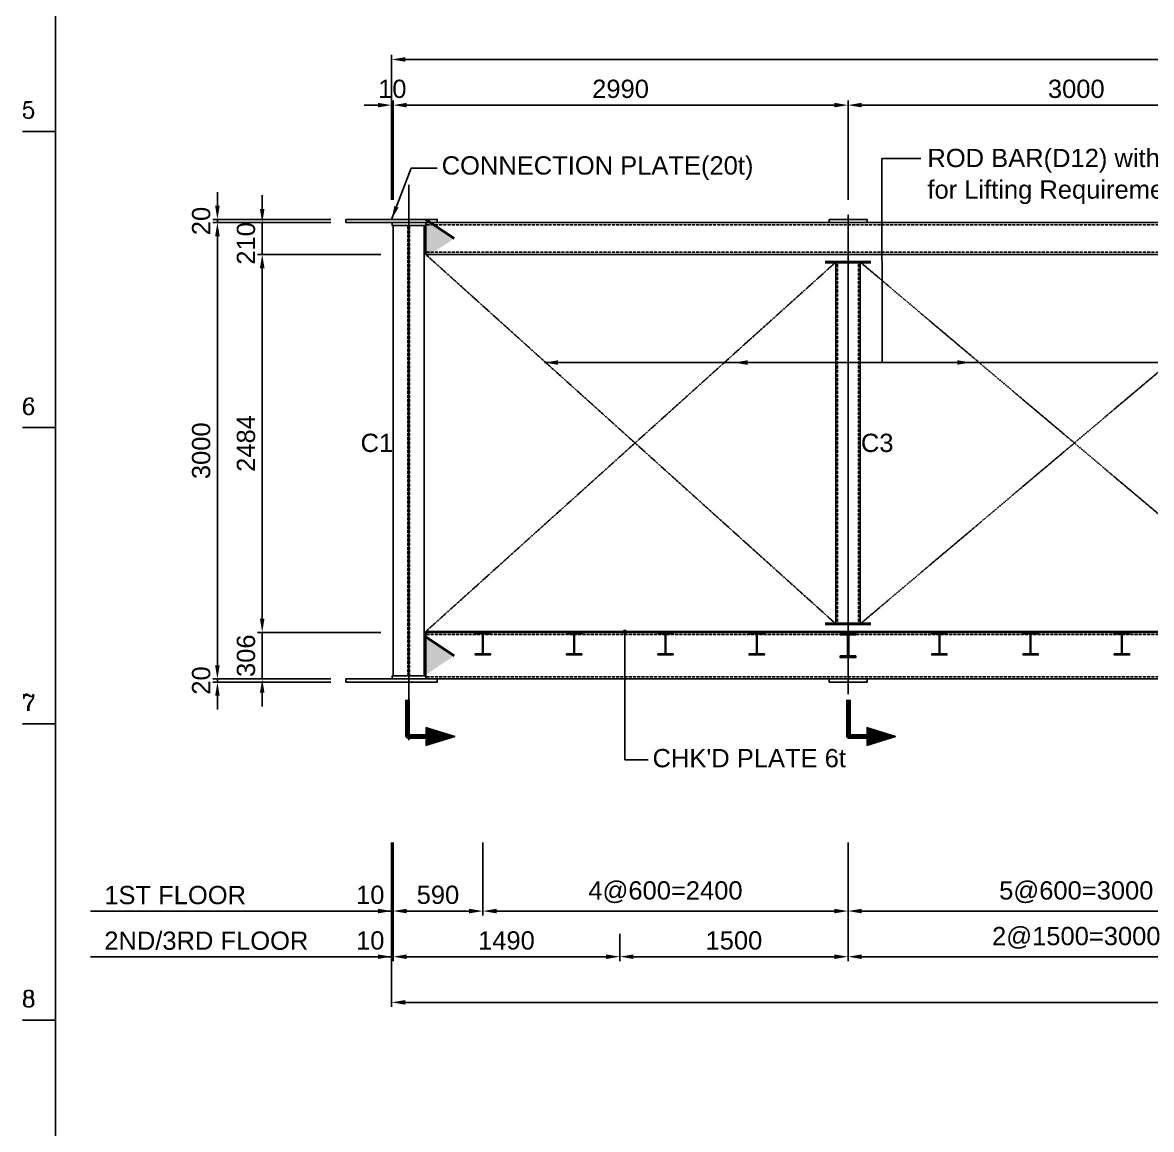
# Model space of a CAD drawing. Header units: millimetres. Extents: x 415966 to 487306, y -108951 to -17325.
# Drawn here: x 416496 to 423915, y -34146 to -26872 of the extents above; entities that cross this region are included whole.
import ezdxf
from ezdxf.enums import TextEntityAlignment as Align

# ---------------------------------------------------------------- set-up
doc = ezdxf.new("R2010")
doc.units = ezdxf.units.MM
doc.header["$LTSCALE"] = 2
for name, pattern in [('CENTER', [2, 1.25, -0.25, 0.25, -0.25]), ('CENTER2', [28.575, 19.05, -3.175, 3.175, -3.175]), ('HIDDEN', [0.375, 0.25, -0.125])]:
    doc.linetypes.add(name, pattern=pattern)
doc.layers.get('Defpoints').update_dxf_attribs({"color": 250})
for name, color, linetype in [('#20_GR', 3, 'Continuous'), ('C_BLOCK', 7, 'Continuous'), ('C_CEN', 1, 'CENTER'), ('C_DIM', 7, 'Continuous'), ('C_GIRDER', 2, 'Continuous'), ('C_TEXT_01', 2, 'Continuous'), ('DIM-SCALE', 7, 'Continuous'), ('TAN-TIT', 30, 'Continuous')]:
    doc.layers.add(name, color=color, linetype=linetype)
doc.layers.add('C_STEEL', color=2, linetype='Continuous', lineweight=30)
doc.styles.add('Arial', font='arial.ttf')
doc.styles.add('COM', font='COMPLEX', dxfattribs={"height": 5})
doc.dimstyles.new('일반도면_0020', dxfattribs={"dimtxt": 80, "dimasz": 60, "dimexe": 20, "dimexo": 100, "dimgap": 30, "dimtad": 1, "dimdec": 0, "dimzin": 0, "dimdsep": 46, "dimtxsty": 'Arial', "dimcen": -100, "dimclrd": 7, "dimclre": 7, "dimclrt": 2, "dimadec": 8, "dimazin": 0, "dimtfac": 1, "dimtdec": 0, "dimtix": 1, "dimtmove": 2, "dimatfit": 3, "dimfxl": 1, "dimtolj": 1, "dimtzin": 0, "dimarcsym": 0})
doc.dimstyles.new('일반도면_0030', dxfattribs={"dimtxt": 120, "dimasz": 90, "dimexe": 30, "dimexo": 150, "dimgap": 45, "dimtad": 1, "dimdec": 0, "dimzin": 0, "dimdsep": 46, "dimtxsty": 'Arial', "dimcen": -150, "dimclrd": 7, "dimclre": 7, "dimclrt": 2, "dimadec": 8, "dimazin": 0, "dimtfac": 1, "dimtdec": 0, "dimtix": 1, "dimtmove": 2, "dimatfit": 3, "dimfxl": 1, "dimtolj": 1, "dimtzin": 0, "dimarcsym": 0})

# ---------------------------------------------------------------- blocks, each defined once
blk = doc.blocks.new('BORDER')
at = {"layer": 'TAN-TIT'}
for p, q in [((497.7, 16468), (497.7, 352)), ((497.7, 9978.7), (353.4, 9978.7)), ((497.7, 8680.8), (353.4, 8680.8)), ((497.7, 7383), (353.4, 7383)), ((497.7, 6085.1), (353.4, 6085.1))]:
    blk.add_line(p, q, dxfattribs=at)
at = {"layer": 'TAN-TIT', "style": 'COM'}
for s, p in [('5', (411.1, 10036.4)), ('6', (411.1, 8738.5)), ('7', (411.1, 7440.6)), ('8', (411.1, 6142.8))]:
    blk.add_text(s, height=72.1, dxfattribs=at).set_placement(p, align=Align.RIGHT)
blk = doc.blocks.new('*D51')
at = {"layer": 'C_DIM', "color": 7, "lineweight": -2, "transparency": 16777216}
for p, q in [((418921, -28035.7), (418921, -27084.1)), ((419011, -27114.1), (433831, -27114.1)), ((433921, -28035.7), (433921, -27084.1))]:
    blk.add_line(p, q, dxfattribs=at)
at = {"layer": 'C_DIM', "color": 7, "transparency": 16777216}
for points in [[(419011, -27099.1), (419011, -27129.1), (418921, -27114.1)], [(433831, -27099.1), (433831, -27129.1), (433921, -27114.1)]]:
    blk.add_solid(points, dxfattribs=at)
at = {"layer": 'Defpoints', "color": 0, "transparency": 16777216}
for p in [(433921, -27114.1), (418921, -28185.7), (433921, -28185.7)]:
    blk.add_point(p, dxfattribs=at)
at = {"layer": 'C_DIM', "color": 2, "transparency": 16777216, "insert": (426421, -27007.8), "char_height": 120, "attachment_point": 5, "style": 'Arial'}
blk.add_mtext('\\A1;15000', dxfattribs=at)
blk = doc.blocks.new('*D52')
at = {"layer": 'C_DIM', "color": 7, "lineweight": -2, "transparency": 16777216}
for p, q in [((418521, -28185.7), (417746.5, -28185.7)), ((417776.5, -28275.7), (417776.5, -31095.7)), ((418521, -31185.7), (417746.5, -31185.7))]:
    blk.add_line(p, q, dxfattribs=at)
at = {"layer": 'C_DIM', "color": 7, "transparency": 16777216}
for points in [[(417761.5, -28275.7), (417791.5, -28275.7), (417776.5, -28185.7)], [(417761.5, -31095.7), (417791.5, -31095.7), (417776.5, -31185.7)]]:
    blk.add_solid(points, dxfattribs=at)
at = {"layer": 'Defpoints', "color": 0, "transparency": 16777216}
for p in [(418671, -28185.7), (417776.5, -31185.7), (418671, -31185.7)]:
    blk.add_point(p, dxfattribs=at)
at = {"layer": 'C_DIM', "color": 2, "transparency": 16777216, "insert": (417670.2, -29685.7), "char_height": 120, "attachment_point": 5, "rotation": 90, "style": 'Arial'}
blk.add_mtext('\\A1;3000', dxfattribs=at)
blk = doc.blocks.new('*D54')
at = {"layer": 'C_DIM', "color": 7, "lineweight": -2, "transparency": 16777216}
for p, q in [((418931, -28035.7), (418931, -27384.1)), ((419021, -27414.1), (421831, -27414.1)), ((421921, -28035.7), (421921, -27384.1))]:
    blk.add_line(p, q, dxfattribs=at)
at = {"layer": 'C_DIM', "color": 7, "transparency": 16777216}
for points in [[(419021, -27399.1), (419021, -27429.1), (418931, -27414.1)], [(421831, -27399.1), (421831, -27429.1), (421921, -27414.1)]]:
    blk.add_solid(points, dxfattribs=at)
at = {"layer": 'Defpoints', "color": 0, "transparency": 16777216}
for p in [(421921, -27414.1), (418931, -28185.7), (421921, -28185.7)]:
    blk.add_point(p, dxfattribs=at)
at = {"layer": 'C_DIM', "color": 2, "transparency": 16777216, "insert": (420426, -27307.8), "char_height": 120, "attachment_point": 5, "style": 'Arial'}
blk.add_mtext('\\A1;2990', dxfattribs=at)
blk = doc.blocks.new('*D55')
at = {"layer": 'C_DIM', "color": 7, "lineweight": -2, "transparency": 16777216}
for p, q in [((417776.5, -28075.7), (417776.5, -27985.7)), ((418521, -28165.7), (417746.5, -28165.7)), ((418521, -28185.7), (417746.5, -28185.7)), ((417776.5, -28165.7), (417776.5, -28185.7)), ((417776.5, -28275.7), (417776.5, -28365.7))]:
    blk.add_line(p, q, dxfattribs=at)
at = {"layer": 'C_DIM', "color": 7, "transparency": 16777216}
for points in [[(417761.5, -28075.7), (417791.5, -28075.7), (417776.5, -28165.7)], [(417761.5, -28275.7), (417791.5, -28275.7), (417776.5, -28185.7)]]:
    blk.add_solid(points, dxfattribs=at)
at = {"layer": 'Defpoints', "color": 0, "transparency": 16777216}
for p in [(417776.5, -28185.7), (418671, -28165.7), (418671, -28185.7)]:
    blk.add_point(p, dxfattribs=at)
at = {"layer": 'C_DIM', "color": 2, "transparency": 16777216, "insert": (417670.2, -28175.7), "char_height": 120, "attachment_point": 5, "rotation": 90, "style": 'Arial'}
blk.add_mtext('\\A1;20', dxfattribs=at)
blk = doc.blocks.new('MS')
at = {"layer": 'C_BLOCK', "color": 1, "linetype": 'Continuous', "lineweight": 13}
for p, q in [((-8.67, 3.56), (-7, 8.89)), ((-8.58, 3.62), (-7, 8.68)), ((-7, 8.89), (-5.33, 3.56)), ((-7, 8.68), (-5.42, 3.62)), ((-8.5, 3.69), (-7, 8.47)), ((-8.41, 3.75), (-7, 8.26)), ((-8.33, 3.81), (-7, 8.06)), ((-8.24, 3.87), (-7, 7.85)), ((-8.16, 3.94), (-7, 7.64)), ((-8.07, 4), (-7, 7.43)), ((-7.99, 4.06), (-7, 7.22)), ((-7.9, 4.12), (-7, 7.01)), ((-7.82, 4.19), (-7, 6.8)), ((-7.73, 4.25), (-7, 6.59)), ((-7, 8.47), (-5.5, 3.69)), ((-7, 8.26), (-5.59, 3.75)), ((-7, 8.06), (-5.67, 3.81)), ((-7, 7.85), (-5.76, 3.87)), ((-7, 7.64), (-5.84, 3.94)), ((-7, 7.43), (-5.93, 4)), ((-7, 7.22), (-6.01, 4.06)), ((-7, 7.01), (-6.1, 4.12)), ((-7, 6.8), (-6.18, 4.19)), ((-7, 6.59), (-6.27, 4.25)), ((-7.65, 4.31), (-7, 6.39)), ((-7.56, 4.37), (-7, 6.18)), ((-6.44, 4.37), (-7.56, 4.37)), ((-7.48, 4.43), (-7, 5.97)), ((-6.52, 4.43), (-7.48, 4.43)), ((-7.39, 4.5), (-7, 5.76)), ((-6.61, 4.5), (-7.39, 4.5)), ((-7.31, 4.56), (-7, 5.55)), ((-6.69, 4.56), (-7.31, 4.56)), ((-7.22, 4.62), (-7, 5.34)), ((-6.78, 4.62), (-7.22, 4.62)), ((-7.14, 4.68), (-7, 5.13)), ((-6.86, 4.68), (-7.14, 4.68)), ((-7.06, 4.75), (-7, 4.92)), ((-6.94, 4.75), (-7.06, 4.75)), ((-7, 6.39), (-6.35, 4.31)), ((-7, 6.18), (-6.44, 4.37)), ((-7, 5.97), (-6.52, 4.43)), ((-7, 5.76), (-6.61, 4.5)), ((-7, 5.55), (-6.69, 4.56)), ((-7, 5.34), (-6.78, 4.62)), ((-7, 5.13), (-6.86, 4.68)), ((-7, 4.92), (-6.94, 4.75)), ((-5.33, 3.56), (-8.67, 3.56)), ((-5.42, 3.62), (-8.58, 3.62)), ((-5.5, 3.69), (-8.5, 3.69)), ((-5.59, 3.75), (-8.41, 3.75)), ((-5.67, 3.81), (-8.33, 3.81)), ((-5.76, 3.87), (-8.24, 3.87)), ((-5.84, 3.94), (-8.16, 3.94)), ((-5.93, 4), (-8.07, 4)), ((-6.01, 4.06), (-7.99, 4.06)), ((-6.1, 4.12), (-7.9, 4.12)), ((-6.18, 4.19), (-7.82, 4.19)), ((-6.27, 4.25), (-7.73, 4.25)), ((-6.35, 4.31), (-7.65, 4.31))]:
    blk.add_line(p, q, dxfattribs=at)
at = {"layer": 'C_BLOCK', "color": 3, "linetype": 'Continuous', "lineweight": 70, "flags": 128}
blk.add_lwpolyline([(-7, 3.5), (-7, 0), (0, 0)], dxfattribs=at)
at = {"layer": 'C_BLOCK', "color": 1, "linetype": 'Continuous', "lineweight": 13}
blk.add_3dface([(-8.75, 3.5), (-7, 9.1), (-5.25, 3.5)], dxfattribs=at)
blk = doc.blocks.new('*D44')
at = {"layer": 'C_DIM', "color": 7, "lineweight": -2, "transparency": 16777216}
for p, q in [((421921, -28035.7), (421921, -27384.1)), ((422011, -27414.1), (424831, -27414.1)), ((424921, -28035.7), (424921, -27384.1))]:
    blk.add_line(p, q, dxfattribs=at)
at = {"layer": 'C_DIM', "color": 7, "transparency": 16777216}
for points in [[(422011, -27399.1), (422011, -27429.1), (421921, -27414.1)], [(424831, -27399.1), (424831, -27429.1), (424921, -27414.1)]]:
    blk.add_solid(points, dxfattribs=at)
at = {"layer": 'Defpoints', "color": 0, "transparency": 16777216}
for p in [(424921, -27414.1), (421921, -28185.7), (424921, -28185.7)]:
    blk.add_point(p, dxfattribs=at)
at = {"layer": 'C_DIM', "color": 2, "transparency": 16777216, "insert": (423421, -27307.8), "char_height": 120, "attachment_point": 5, "style": 'Arial'}
blk.add_mtext('\\A1;3000', dxfattribs=at)
blk = doc.blocks.new('*D42')
at = {"layer": 'C_DIM', "color": 7, "lineweight": -2, "transparency": 16777216}
for p, q in [((417776.5, -31095.7), (417776.5, -31005.7)), ((418521, -31185.7), (417746.5, -31185.7)), ((418521, -31205.7), (417746.5, -31205.7)), ((417776.5, -31205.7), (417776.5, -31185.7)), ((417776.5, -31295.7), (417776.5, -31385.7))]:
    blk.add_line(p, q, dxfattribs=at)
at = {"layer": 'C_DIM', "color": 7, "transparency": 16777216}
for points in [[(417761.5, -31095.7), (417791.5, -31095.7), (417776.5, -31185.7)], [(417761.5, -31295.7), (417791.5, -31295.7), (417776.5, -31205.7)]]:
    blk.add_solid(points, dxfattribs=at)
at = {"layer": 'Defpoints', "color": 0, "transparency": 16777216}
for p in [(417776.5, -31185.7), (418671, -31185.7), (418671, -31205.7)]:
    blk.add_point(p, dxfattribs=at)
at = {"layer": 'C_DIM', "color": 2, "transparency": 16777216, "insert": (417670.2, -31195.7), "char_height": 120, "attachment_point": 5, "rotation": 90, "style": 'Arial'}
blk.add_mtext('\\A1;20', dxfattribs=at)
blk = doc.blocks.new('*D74')
at = {"layer": 'C_DIM', "color": 7, "lineweight": -2, "transparency": 16777216}
for p, q in [((418071, -28095.7), (418071, -28005.7)), ((418521, -28185.7), (418041, -28185.7)), ((418071, -28185.7), (418071, -28395.7)), ((418851.6, -28395.7), (418041, -28395.7)), ((418071, -28485.7), (418071, -28575.7))]:
    blk.add_line(p, q, dxfattribs=at)
at = {"layer": 'C_DIM', "color": 7, "transparency": 16777216}
for points in [[(418056, -28095.7), (418086, -28095.7), (418071, -28185.7)], [(418056, -28485.7), (418086, -28485.7), (418071, -28395.7)]]:
    blk.add_solid(points, dxfattribs=at)
at = {"layer": 'Defpoints', "color": 0, "transparency": 16777216}
for p in [(418671, -28185.7), (418071, -28395.7), (419001.6, -28395.7)]:
    blk.add_point(p, dxfattribs=at)
at = {"layer": 'C_DIM', "color": 2, "transparency": 16777216, "insert": (417964.8, -28323.2), "char_height": 120, "attachment_point": 5, "rotation": 90, "style": 'Arial'}
blk.add_mtext('\\A1;210', dxfattribs=at)
blk = doc.blocks.new('*D75')
at = {"layer": 'C_DIM', "color": 7, "lineweight": -2, "transparency": 16777216}
for p, q in [((418851.6, -28395.7), (418041, -28395.7)), ((418071, -28485.7), (418071, -30789.7)), ((418851.6, -30879.7), (418041, -30879.7))]:
    blk.add_line(p, q, dxfattribs=at)
at = {"layer": 'C_DIM', "color": 7, "transparency": 16777216}
for points in [[(418056, -28485.7), (418086, -28485.7), (418071, -28395.7)], [(418056, -30789.7), (418086, -30789.7), (418071, -30879.7)]]:
    blk.add_solid(points, dxfattribs=at)
at = {"layer": 'Defpoints', "color": 0, "transparency": 16777216}
for p in [(419001.6, -28395.7), (418071, -30879.7), (419001.6, -30879.7)]:
    blk.add_point(p, dxfattribs=at)
at = {"layer": 'C_DIM', "color": 2, "transparency": 16777216, "insert": (417964.8, -29637.7), "char_height": 120, "attachment_point": 5, "rotation": 90, "style": 'Arial'}
blk.add_mtext('\\A1;2484', dxfattribs=at)
blk = doc.blocks.new('*D76')
at = {"layer": 'C_DIM', "color": 7, "lineweight": -2, "transparency": 16777216}
for p, q in [((418071, -30789.7), (418071, -30699.7)), ((418851.6, -30879.7), (418041, -30879.7)), ((418071, -30879.7), (418071, -31185.7)), ((418521, -31185.7), (418041, -31185.7)), ((418071, -31275.7), (418071, -31365.7))]:
    blk.add_line(p, q, dxfattribs=at)
at = {"layer": 'C_DIM', "color": 7, "transparency": 16777216}
for points in [[(418056, -30789.7), (418086, -30789.7), (418071, -30879.7)], [(418056, -31275.7), (418086, -31275.7), (418071, -31185.7)]]:
    blk.add_solid(points, dxfattribs=at)
at = {"layer": 'Defpoints', "color": 0, "transparency": 16777216}
for p in [(419001.6, -30879.7), (418071, -31185.7), (418671, -31185.7)]:
    blk.add_point(p, dxfattribs=at)
at = {"layer": 'C_DIM', "color": 2, "transparency": 16777216, "insert": (417964.7, -31032.7), "char_height": 120, "attachment_point": 5, "rotation": 90, "style": 'Arial'}
blk.add_mtext('\\A1;306', dxfattribs=at)
blk = doc.blocks.new('*D77')
at = {"layer": 'C_DIM', "color": 7, "lineweight": -2, "transparency": 16777216}
for p, q in [((418831, -27414.1), (418741, -27414.1)), ((418921, -28035.7), (418921, -27384.1)), ((418931, -27414.1), (418921, -27414.1)), ((418931, -28035.7), (418931, -27384.1)), ((419021, -27414.1), (419111, -27414.1))]:
    blk.add_line(p, q, dxfattribs=at)
at = {"layer": 'C_DIM', "color": 7, "transparency": 16777216}
for points in [[(418831, -27399.1), (418831, -27429.1), (418921, -27414.1)], [(419021, -27399.1), (419021, -27429.1), (418931, -27414.1)]]:
    blk.add_solid(points, dxfattribs=at)
at = {"layer": 'Defpoints', "color": 0, "transparency": 16777216}
for p in [(418921, -27414.1), (418921, -28185.7), (418931, -28185.7)]:
    blk.add_point(p, dxfattribs=at)
at = {"layer": 'C_DIM', "color": 2, "transparency": 16777216, "insert": (418926, -27307.8), "char_height": 120, "attachment_point": 5, "style": 'Arial'}
blk.add_mtext('\\A1;10', dxfattribs=at)
blk = doc.blocks.new('*D465')
at = {"layer": 'C_DIM', "color": 7, "lineweight": -2, "transparency": 16777216}
for p, q in [((418921, -32260.9), (418921, -33340.9)), ((433921, -32260.9), (433921, -33340.9)), ((419011, -33310.9), (433831, -33310.9))]:
    blk.add_line(p, q, dxfattribs=at)
at = {"layer": 'C_DIM', "color": 7, "transparency": 16777216}
for points in [[(419011, -33295.9), (419011, -33325.9), (418921, -33310.9)], [(433831, -33295.9), (433831, -33325.9), (433921, -33310.9)]]:
    blk.add_solid(points, dxfattribs=at)
at = {"layer": 'Defpoints', "color": 0, "transparency": 16777216}
for p in [(418921, -32110.9), (433921, -32110.9), (433921, -33310.9)]:
    blk.add_point(p, dxfattribs=at)
at = {"layer": 'C_DIM', "color": 2, "transparency": 16777216, "insert": (426421, -33204.7), "char_height": 120, "attachment_point": 5, "style": 'Arial'}
blk.add_mtext('\\A1;15000', dxfattribs=at)
blk = doc.blocks.new('*D469')
at = {"layer": 'C_DIM', "color": 7, "lineweight": -2, "transparency": 16777216}
for p, q in [((418921, -32260.9), (418921, -32740.9)), ((418931, -32260.9), (418931, -32740.9)), ((418831, -32710.9), (418741, -32710.9)), ((418931, -32710.9), (418921, -32710.9)), ((419021, -32710.9), (419111, -32710.9))]:
    blk.add_line(p, q, dxfattribs=at)
at = {"layer": 'C_DIM', "color": 7, "transparency": 16777216}
for points in [[(418831, -32695.9), (418831, -32725.9), (418921, -32710.9)], [(419021, -32695.9), (419021, -32725.9), (418931, -32710.9)]]:
    blk.add_solid(points, dxfattribs=at)
at = {"layer": 'Defpoints', "color": 0, "transparency": 16777216}
for p in [(418921, -32110.9), (418931, -32110.9), (418921, -32710.9)]:
    blk.add_point(p, dxfattribs=at)
at = {"layer": 'C_DIM', "color": 2, "transparency": 16777216, "insert": (418780.9, -32604.7), "char_height": 120, "attachment_point": 5, "style": 'Arial'}
blk.add_mtext('\\A1;10', dxfattribs=at)
blk = doc.blocks.new('*D472')
at = {"layer": 'C_DIM', "color": 7, "lineweight": -2, "transparency": 16777216}
for p, q in [((419521, -32260.9), (419521, -32740.9)), ((421921, -32260.9), (421921, -32740.9)), ((419611, -32710.9), (421831, -32710.9))]:
    blk.add_line(p, q, dxfattribs=at)
at = {"layer": 'C_DIM', "color": 7, "transparency": 16777216}
for points in [[(419611, -32695.9), (419611, -32725.9), (419521, -32710.9)], [(421831, -32695.9), (421831, -32725.9), (421921, -32710.9)]]:
    blk.add_solid(points, dxfattribs=at)
at = {"layer": 'Defpoints', "color": 0, "transparency": 16777216}
for p in [(419521, -32110.9), (421921, -32110.9), (421921, -32710.9)]:
    blk.add_point(p, dxfattribs=at)
at = {"layer": 'C_DIM', "color": 2, "transparency": 16777216, "insert": (420721, -32587.2), "char_height": 120, "attachment_point": 5, "style": 'Arial'}
blk.add_mtext('\\A1;4@600=2400', dxfattribs=at)
blk = doc.blocks.new('*D473')
at = {"layer": 'C_DIM', "color": 7, "lineweight": -2, "transparency": 16777216}
for p, q in [((421921, -32260.9), (421921, -32740.9)), ((424921, -32260.9), (424921, -32740.9)), ((422011, -32710.9), (424831, -32710.9))]:
    blk.add_line(p, q, dxfattribs=at)
at = {"layer": 'C_DIM', "color": 7, "transparency": 16777216}
for points in [[(422011, -32695.9), (422011, -32725.9), (421921, -32710.9)], [(424831, -32695.9), (424831, -32725.9), (424921, -32710.9)]]:
    blk.add_solid(points, dxfattribs=at)
at = {"layer": 'Defpoints', "color": 0, "transparency": 16777216}
for p in [(421921, -32110.9), (424921, -32110.9), (424921, -32710.9)]:
    blk.add_point(p, dxfattribs=at)
at = {"layer": 'C_DIM', "color": 2, "transparency": 16777216, "insert": (423421, -32587.2), "char_height": 120, "attachment_point": 5, "style": 'Arial'}
blk.add_mtext('\\A1;5@600=3000', dxfattribs=at)
blk = doc.blocks.new('*D475')
at = {"layer": 'C_DIM', "color": 7, "lineweight": -2, "transparency": 16777216}
for p, q in [((418931, -32260.9), (418931, -32740.9)), ((419521, -32260.9), (419521, -32740.9)), ((419431, -32710.9), (419021, -32710.9))]:
    blk.add_line(p, q, dxfattribs=at)
at = {"layer": 'C_DIM', "color": 7, "transparency": 16777216}
for points in [[(419021, -32695.9), (419021, -32725.9), (418931, -32710.9)], [(419431, -32695.9), (419431, -32725.9), (419521, -32710.9)]]:
    blk.add_solid(points, dxfattribs=at)
at = {"layer": 'Defpoints', "color": 0, "transparency": 16777216}
for p in [(418931, -32110.9), (419521, -32110.9), (418931, -32710.9)]:
    blk.add_point(p, dxfattribs=at)
at = {"layer": 'C_DIM', "color": 2, "transparency": 16777216, "insert": (419226, -32604.7), "char_height": 120, "attachment_point": 5, "style": 'Arial'}
blk.add_mtext('\\A1;590', dxfattribs=at)
blk = doc.blocks.new('*D476')
at = {"layer": 'C_DIM', "color": 7, "lineweight": -2, "transparency": 16777216}
for p, q in [((418921, -32560.9), (418921, -33040.9)), ((418931, -32560.9), (418931, -33040.9)), ((418831, -33010.9), (418741, -33010.9)), ((418931, -33010.9), (418921, -33010.9)), ((419021, -33010.9), (419111, -33010.9))]:
    blk.add_line(p, q, dxfattribs=at)
at = {"layer": 'C_DIM', "color": 7, "transparency": 16777216}
for points in [[(418831, -32995.9), (418831, -33025.9), (418921, -33010.9)], [(419021, -32995.9), (419021, -33025.9), (418931, -33010.9)]]:
    blk.add_solid(points, dxfattribs=at)
at = {"layer": 'Defpoints', "color": 0, "transparency": 16777216}
for p in [(418921, -32410.9), (418931, -32410.9), (418921, -33010.9)]:
    blk.add_point(p, dxfattribs=at)
at = {"layer": 'C_DIM', "color": 2, "transparency": 16777216, "insert": (418780.9, -32904.7), "char_height": 120, "attachment_point": 5, "style": 'Arial'}
blk.add_mtext('\\A1;10', dxfattribs=at)
blk = doc.blocks.new('*D462')
at = {"layer": 'C_DIM', "color": 7, "lineweight": -2, "transparency": 16777216}
for p, q in [((421921, -32560.9), (421921, -33040.9)), ((424921, -32560.9), (424921, -33040.9)), ((424831, -33010.9), (422011, -33010.9))]:
    blk.add_line(p, q, dxfattribs=at)
at = {"layer": 'C_DIM', "color": 7, "transparency": 16777216}
for points in [[(422011, -32995.9), (422011, -33025.9), (421921, -33010.9)], [(424831, -32995.9), (424831, -33025.9), (424921, -33010.9)]]:
    blk.add_solid(points, dxfattribs=at)
at = {"layer": 'Defpoints', "color": 0, "transparency": 16777216}
for p in [(421921, -32410.9), (424921, -32410.9), (421921, -33010.9)]:
    blk.add_point(p, dxfattribs=at)
at = {"layer": 'C_DIM', "color": 2, "transparency": 16777216, "insert": (423421, -32887.2), "char_height": 120, "attachment_point": 5, "style": 'Arial'}
blk.add_mtext('\\A1;2@1500=3000', dxfattribs=at)
blk = doc.blocks.new('*D463')
at = {"layer": 'C_DIM', "color": 7, "lineweight": -2, "transparency": 16777216}
for p, q in [((421921, -32560.9), (421921, -33040.9)), ((420421, -32860.9), (420421, -33040.9)), ((421831, -33010.9), (420511, -33010.9))]:
    blk.add_line(p, q, dxfattribs=at)
at = {"layer": 'C_DIM', "color": 7, "transparency": 16777216}
for points in [[(420511, -32995.9), (420511, -33025.9), (420421, -33010.9)], [(421831, -32995.9), (421831, -33025.9), (421921, -33010.9)]]:
    blk.add_solid(points, dxfattribs=at)
at = {"layer": 'Defpoints', "color": 0, "transparency": 16777216}
for p in [(421921, -32410.9), (420421, -32710.9), (420421, -33010.9)]:
    blk.add_point(p, dxfattribs=at)
at = {"layer": 'C_DIM', "color": 2, "transparency": 16777216, "insert": (421171, -32904.7), "char_height": 120, "attachment_point": 5, "style": 'Arial'}
blk.add_mtext('\\A1;1500', dxfattribs=at)
blk = doc.blocks.new('*D464')
at = {"layer": 'C_DIM', "color": 7, "lineweight": -2, "transparency": 16777216}
for p, q in [((418931, -32560.9), (418931, -33040.9)), ((420421, -32860.9), (420421, -33040.9)), ((420331, -33010.9), (419021, -33010.9))]:
    blk.add_line(p, q, dxfattribs=at)
at = {"layer": 'C_DIM', "color": 7, "transparency": 16777216}
for points in [[(419021, -32995.9), (419021, -33025.9), (418931, -33010.9)], [(420331, -32995.9), (420331, -33025.9), (420421, -33010.9)]]:
    blk.add_solid(points, dxfattribs=at)
at = {"layer": 'Defpoints', "color": 0, "transparency": 16777216}
for p in [(418931, -32410.9), (420421, -32710.9), (418931, -33010.9)]:
    blk.add_point(p, dxfattribs=at)
at = {"layer": 'C_DIM', "color": 2, "transparency": 16777216, "insert": (419676, -32904.7), "char_height": 120, "attachment_point": 5, "style": 'Arial'}
blk.add_mtext('\\A1;1490', dxfattribs=at)

msp = doc.modelspace()

# ---------------------------------------------------------------- linework, layer by layer
at = {"layer": '#20_GR', "color": 1}
for p, q in [((420454.4, -30875.7), (420454.4, -31717.2)), ((420454.4, -31717.2), (420606.9, -31717.2))]:
    msp.add_line(p, q, dxfattribs=at)
at = {"color": 4, "const_width": 15}
msp.add_lwpolyline([(420446.9, -30875.7, 1), (420461.9, -30875.7, 1)], format="xyb", close=True, dxfattribs=at)
at = {"layer": 'C_CEN'}
for p, q in [((419033.5, -31588.7), (419033.5, -27936.8)), ((421921, -31285.7), (421921, -28132.7)), ((419146, -30873.7), (426421, -30873.7)), ((419146, -30873.7), (419146, -30879.7))]:
    msp.add_line(p, q, dxfattribs=at)
at = {"layer": 'C_DIM', "color": 7}
for p, q in [((418921, -32710.9), (418564, -32710.9)), ((418921, -33010.9), (418564, -33010.9))]:
    msp.add_line(p, q, dxfattribs=at)
at = {"layer": 'C_DIM'}
for points in [[(421260.7, -29121.1), (421170.7, -29106.1), (421260.7, -29091.1)], [(422638.4, -29120.5), (422728.4, -29105.5), (422638.4, -29090.5)]]:
    msp.add_solid(points, dxfattribs=at)
at = {"layer": 'C_GIRDER', "linetype": 'HIDDEN'}
for p, q in [((419029, -31165.7), (419029, -28205.7)), ((419038.1, -31165.7), (419038.1, -28205.7)), ((419146, -28199.9), (433696, -28199.9)), ((419146, -28381.5), (433696, -28381.5)), ((421851.3, -30823.7), (421851.3, -28445.7)), ((421990.7, -30823.7), (421990.7, -28445.7)), ((419146, -30894.3), (433696, -30894.3)), ((419146, -31171.1), (433696, -31171.1))]:
    msp.add_line(p, q, dxfattribs=at)
at = {"layer": 'C_GIRDER', "linetype": 'CENTER2', "ltscale": 0.2}
for p, q in [((419146, -28395.7), (421841, -30823.7)), ((419146, -30873.7), (421841, -28445.7)), ((422001, -28445.7), (424816, -30823.7)), ((422001, -30823.7), (424816, -28445.7))]:
    msp.add_line(p, q, dxfattribs=at)
at = {"layer": 'C_GIRDER'}
for points in [[(418621, -28165.7), (419221, -28165.7), (419221, -28185.7), (418621, -28185.7)], [(418926, -28185.7), (419146, -28185.7), (419146, -28205.7), (418926, -28205.7)], [(419146, -28185.7), (433696, -28185.7), (433696, -28395.7), (419146, -28395.7)], [(421796, -28165.7), (422046, -28165.7), (422046, -28185.7), (421796, -28185.7)], [(419136, -31165.7), (418931, -31165.7), (418931, -28205.7), (419136, -28205.7)], [(422001, -30823.7), (422001, -28445.7), (421841, -28445.7), (421841, -30823.7)], [(419146, -30879.7), (433696, -30879.7), (433696, -31185.7), (419146, -31185.7)], [(418621, -31205.7), (419221, -31205.7), (419221, -31185.7), (418621, -31185.7)], [(418926, -31185.7), (419146, -31185.7), (419146, -31165.7), (418926, -31165.7)], [(421796, -31205.7), (422046, -31205.7), (422046, -31185.7), (421796, -31185.7)]]:
    msp.add_lwpolyline(points, close=True, dxfattribs=at)
at = {"layer": 'C_GIRDER', "color": 1}
for points in [[(419471, -30879.7), (419471, -30886.8), (419518.9, -30886.8), (419518.9, -31020.6), (419471, -31020.6), (419471, -31027.7), (419571, -31027.7), (419571, -31020.6), (419523.2, -31020.6), (419523.2, -30886.8), (419571, -30886.8), (419571, -30879.7)], [(420071, -30879.7), (420071, -30886.8), (420118.9, -30886.8), (420118.9, -31020.6), (420071, -31020.6), (420071, -31027.7), (420171, -31027.7), (420171, -31020.6), (420123.2, -31020.6), (420123.2, -30886.8), (420171, -30886.8), (420171, -30879.7)], [(420671, -30879.7), (420671, -30886.8), (420718.9, -30886.8), (420718.9, -31020.6), (420671, -31020.6), (420671, -31027.7), (420771, -31027.7), (420771, -31020.6), (420723.2, -31020.6), (420723.2, -30886.8), (420771, -30886.8), (420771, -30879.7)], [(421271, -30879.7), (421271, -30886.8), (421318.9, -30886.8), (421318.9, -31020.6), (421271, -31020.6), (421271, -31027.7), (421371, -31027.7), (421371, -31020.6), (421323.2, -31020.6), (421323.2, -30886.8), (421371, -30886.8), (421371, -30879.7)], [(421972, -30884.8), (421870, -30884.8), (421870, -30895.1), (421916.5, -30895.1), (421916.5, -31034.5), (421870, -31034.5), (421870, -31044.8), (421972, -31044.8), (421972, -31034.5), (421925.6, -31034.5), (421925.6, -30895.1), (421972, -30895.1)], [(422571, -30879.7), (422571, -30886.8), (422523.2, -30886.8), (422523.2, -31020.6), (422571, -31020.6), (422571, -31027.7), (422471, -31027.7), (422471, -31020.6), (422518.9, -31020.6), (422518.9, -30886.8), (422471, -30886.8), (422471, -30879.7)], [(423171, -30879.7), (423171, -30886.8), (423123.2, -30886.8), (423123.2, -31020.6), (423171, -31020.6), (423171, -31027.7), (423071, -31027.7), (423071, -31020.6), (423118.9, -31020.6), (423118.9, -30886.8), (423071, -30886.8), (423071, -30879.7)], [(423771, -30879.7), (423771, -30886.8), (423723.2, -30886.8), (423723.2, -31020.6), (423771, -31020.6), (423771, -31027.7), (423671, -31027.7), (423671, -31020.6), (423718.9, -31020.6), (423718.9, -30886.8), (423671, -30886.8), (423671, -30879.7)]]:
    msp.add_lwpolyline(points, close=True, dxfattribs=at)
at = {"layer": 'C_STEEL', "color": 6, "lineweight": 40}
for p, q in [((419333.5, -28290.7), (419146, -28165.7)), ((422071, -28445.7), (421771, -28445.7)), ((422071, -30823.7), (421771, -30823.7)), ((419333.5, -31032.7), (419146, -30907.7))]:
    msp.add_line(p, q, dxfattribs=at)
for points in [[(419146, -28415.7), (419146, -28165.7), (419333.5, -28290.7)], [(419146, -31157.7), (419146, -30907.7), (419333.5, -31032.7)]]:
    msp.add_solid(points, dxfattribs=at)
at = {"layer": 'DIM-SCALE', "color": 7}
for p, q in [((416943.1, -32710.9), (418564, -32710.9)), ((416943.1, -33010.9), (418564, -33010.9))]:
    msp.add_line(p, q, dxfattribs=at)

# ---------------------------------------------------------------- block references
at = {"xscale": 1.5, "yscale": 1.5, "zscale": 1.5}
msp.add_blockref('BORDER', (415965.9, -42555.1), dxfattribs=at)
at = {"layer": 'C_BLOCK', "color": 7, "linetype": 'Continuous', "lineweight": 0, "xscale": -34.28571428571428, "yscale": 34.28571428571428, "zscale": 34.28571428571428, "rotation": 270}
for p in [(419026, -31323.5), (421923.5, -31323.5)]:
    msp.add_blockref('MS', p, dxfattribs=at)

# ---------------------------------------------------------------- texts
at = {"layer": 'C_TEXT_01', "style": 'Arial'}
for s, p in [('CONNECTION PLATE(20t)', (419250.3, -27870.3)), ('ROD BAR(D12) with Turn Buckle', (422442.6, -27821.4)), ('for Lifting Requirements', (422442.6, -28028.8)), ("CHK'D PLATE 6t", (420636.3, -31765.9))]:
    msp.add_text(s, height=120, dxfattribs=at).set_placement(p)
for s, p in [('C1', (418824.6, -29633.7)), ('C3', (422112.6, -29633.7))]:
    msp.add_text(s, height=120, dxfattribs=at).set_placement(p, align=Align.MIDDLE_CENTER)
at = {"layer": 'DIM-SCALE', "color": 2, "style": 'Arial'}
for s, p in [('1ST FLOOR', (417033, -32665.6)), ('2ND/3RD FLOOR', (417033, -32965.6))]:
    msp.add_text(s, height=120, dxfattribs=at).set_placement(p)

# ---------------------------------------------------------------- dimensions: what is measured, and where the dimension line sits
at = {"layer": 'C_DIM'}
for p1, p2, distance, picture, middle in [((418921, -28185.7), (433921, -28185.7), 1071.6, '*D51', (426421, -27007.8)), ((418671, -28165.7), (418671, -28185.7), -894.6, '*D55', (417670.2, -28175.7)), ((418671, -28185.7), (418671, -31185.7), -894.6, '*D52', (417670.2, -29685.7)), ((418671, -31205.7), (418671, -31185.7), 894.6, '*D42', (417670.2, -31195.7))]:
    dim = msp.add_aligned_dim(p1=p1, p2=p2, distance=distance, dimstyle='일반도면_0030', dxfattribs=at)
    dim.commit()
    dim.dimension.update_dxf_attribs({"geometry": picture, "text_midpoint": middle})
for base, p1, p2, picture, middle in [((418921, -27414.1), (418931, -28185.7), (418921, -28185.7), '*D77', (418926, -27307.8)), ((421921, -27414.1), (418931, -28185.7), (421921, -28185.7), '*D54', (420426, -27307.8)), ((424921, -27414.1), (421921, -28185.7), (424921, -28185.7), '*D44', (423421, -27307.8))]:
    dim = msp.add_linear_dim(base=base, p1=p1, p2=p2, dimstyle='일반도면_0030', dxfattribs=at)
    dim.commit()
    dim.dimension.update_dxf_attribs({"geometry": picture, "text_midpoint": middle})
dim = msp.add_linear_dim(base=(418071, -28395.7), p1=(418671, -28185.7), p2=(419001.6, -28395.7), angle=90, dimstyle='일반도면_0030', dxfattribs=at)
dim.commit()
dim.dimension.update_dxf_attribs({"geometry": '*D74', "text_midpoint": (417964.8, -28323.2), "dimtype": 160})
for base, p1, p2, angle, picture, middle in [((418071, -30879.7), (419001.6, -28395.7), (419001.6, -30879.7), 90, '*D75', (417964.8, -29637.7)), ((418071, -31185.7), (419001.6, -30879.7), (418671, -31185.7), 90, '*D76', (417964.7, -31032.7)), ((418931, -33010.9), (420421, -32710.9), (418931, -32410.9), 180, '*D464', (419676, -32904.7)), ((420421, -33010.9), (421921, -32410.9), (420421, -32710.9), 180, '*D463', (421171, -32904.7))]:
    dim = msp.add_linear_dim(base=base, p1=p1, p2=p2, angle=angle, dimstyle='일반도면_0030', dxfattribs=at)
    dim.commit()
    dim.dimension.update_dxf_attribs({"geometry": picture, "text_midpoint": middle})
at = {"layer": 'C_DIM', "color": 7}
for base, p1, p2, picture, middle in [((418921, -32710.9), (418931, -32110.9), (418921, -32110.9), '*D469', (418780.9, -32604.7)), ((418921, -33010.9), (418931, -32410.9), (418921, -32410.9), '*D476', (418780.9, -32904.7))]:
    dim = msp.add_linear_dim(base=base, p1=p1, p2=p2, dimstyle='일반도면_0030', override={"dimgap": 45}, dxfattribs=at)
    dim.commit()
    dim.dimension.update_dxf_attribs({"geometry": picture, "text_midpoint": middle, "dimtype": 160})
for base, p1, p2, picture, middle in [((433921, -33310.9), (418921, -32110.9), (433921, -32110.9), '*D465', (426421, -33204.7)), ((418931, -32710.9), (419521, -32110.9), (418931, -32110.9), '*D475', (419226, -32604.7))]:
    dim = msp.add_linear_dim(base=base, p1=p1, p2=p2, dimstyle='일반도면_0030', dxfattribs=at)
    dim.commit()
    dim.dimension.update_dxf_attribs({"geometry": picture, "text_midpoint": middle})
at = {"layer": 'C_DIM'}
for base, p1, p2, text, picture, middle in [((421921, -32710.9), (419521, -32110.9), (421921, -32110.9), '4@600=<>', '*D472', (420721, -32587.2)), ((424921, -32710.9), (421921, -32110.9), (424921, -32110.9), '5@600=<>', '*D473', (423421, -32587.2))]:
    dim = msp.add_linear_dim(base=base, p1=p1, p2=p2, text=text, dimstyle='일반도면_0030', dxfattribs=at)
    dim.commit()
    dim.dimension.update_dxf_attribs({"geometry": picture, "text_midpoint": middle})
dim = msp.add_linear_dim(base=(421921, -33010.9), p1=(424921, -32410.9), p2=(421921, -32410.9), angle=180, text='2@1500=<>', dimstyle='일반도면_0030', dxfattribs=at)
dim.commit()
dim.dimension.update_dxf_attribs({"geometry": '*D462', "text_midpoint": (423421, -32887.2)})

# ---------------------------------------------------------------- leaders
at = {"layer": 'C_DIM', "has_arrowhead": 0}
msp.add_leader([(422144.7, -29104.9), (422143.6, -27765.3), (422398.9, -27765.3)], dimstyle='일반도면_0020', override={"dimasz": 90}, dxfattribs=at)
at = {"layer": 'C_DIM'}
for points in [[(418921, -28165.7), (419050.9, -27828.7), (419221.1, -27828.7)], [(419925.3, -29106.1), (421170.7, -29106.1), (432916.7, -29106.1)]]:
    msp.add_leader(points, dimstyle='일반도면_0020', override={"dimasz": 90}, dxfattribs=at)

doc.saveas('drawing.dxf')
